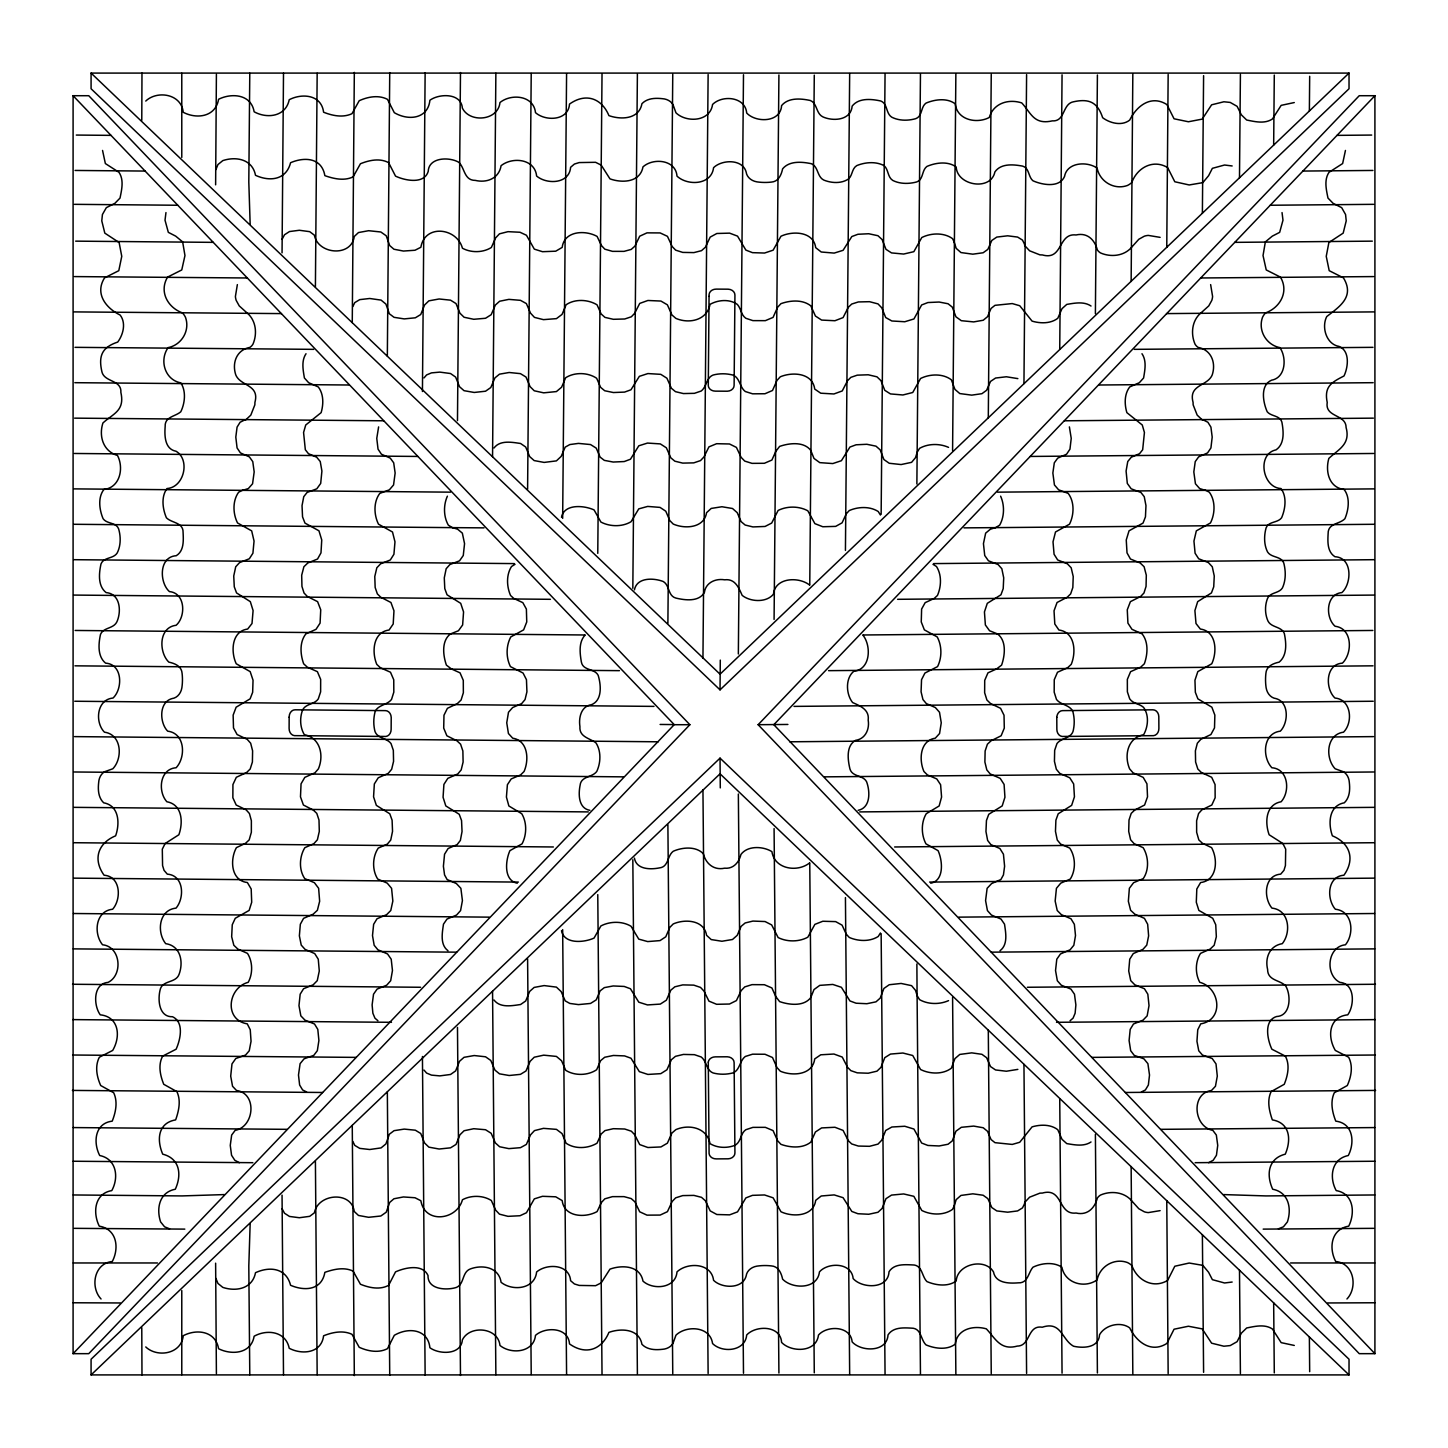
<?xml version="1.0" encoding="UTF-8"?>
<svg xmlns="http://www.w3.org/2000/svg" width="1448" height="1448" viewBox="0 0 1448 1448"><rect width="100%" height="100%" fill="white"/><g stroke="black" fill="none" stroke-linecap="round" stroke-linejoin="round"><path stroke-width="1.5" d="M141.777 120.311L141.976 73.106M315.411 286.849L317.166 73.269M387.34 356.099L389.729 72.617M457.478 420.608L460.482 72.545M988.296 417.766L991.246 74.391M1059.737 348.896L1062.054 74.825M215.625 184.819L216.404 74.337M352.262 322.56L354.326 72.4M492.555 456.699L495.868 73.251M916.874 483.994L920.457 73.975M952.585 450.491L955.861 74.174M1023.953 383.63L1026.596 74.626M1166.762 247.409L1168.156 74.463M249.78 73.215L248.803 182.014L250.16 224.44M282.052 252.839L283.5 73.215M425.133 72.816L422.436 391.485M527.597 489.207L531.217 73.486M562.657 518.384L566.584 73.685M597.771 553.371L602.024 73.902M632.83 588.304L637.391 74.12M667.89 623.237L672.759 74.337M702.95 658.225L708.126 74.536M720.289 660.107L720.036 689.863L1349.029 88.762L1349.029 73.088L91.079 73.088L91.079 88.762L720.036 689.863M738.353 653.971L743.494 74.753M774.083 619.418L778.915 74.97M809.758 584.901L814.283 75.169M845.433 550.403L849.668 73.558M881.144 514.312L885.054 73.758M1097.403 75.025L1095.394 313.637M1131.141 281.455L1132.825 74.246M1202.383 213.236L1203.596 75.676M1239.488 177.76L1240.411 74.445M1273.661 145.108L1274.294 75.097M1309.372 110.989L1309.68 76.31M250.16 1223.56L248.803 1265.986L249.78 1374.785M1345.445 150.447L1342.64 163.552L1329.011 172.312C1323.87 179.986 1326.314 189.724 1327.979 198.068L1333.155 203.372L1341.663 207.643L1345.572 214.521L1346.224 220.856L1343.183 233.128L1328.884 242.522L1326.241 256.332L1329.21 270.686L1343.454 277.871C1354.948 296.822 1339.545 306.65 1326.766 316.533C1321.318 326.977 1326.205 344.28 1339.02 346.398C1350.17 350.832 1348.215 367.231 1343.997 375.973C1331.707 382.308 1323.906 386.326 1327.219 402.49C1324.811 417.676 1346.025 413.983 1346.079 427.432C1350.767 444.464 1338.314 449.423 1328.848 458.401C1325.155 471.197 1328.848 487.614 1344.106 489.478C1350.351 497.551 1348.631 509.859 1344.902 518.71C1339.599 524.339 1327.907 523.126 1328.124 533.588C1327.671 541.679 1327.164 551.797 1334.947 556.72C1352.776 557.589 1351.799 583.725 1341.88 592.594C1325.771 594.06 1325.155 617.626 1335.092 626.26C1352.758 628.378 1352.559 653.446 1342.405 663.148C1325.246 664.161 1325.083 688.868 1334.984 698.045C1351.418 699.493 1353.283 722.462 1343.527 732.181C1326.097 734.534 1325.137 758.426 1335.183 768.779L1343.491 771.784A12.887 10.607 -90 0 1 1349.047 780.255C1350.133 787.965 1350.369 796.979 1344.305 802.807C1328.667 805.649 1328.051 823.659 1332.377 835.822C1349.663 842.953 1355.581 858.881 1343.925 875.226C1327.092 876.384 1326.477 899.226 1335.364 909.235C1352.722 911.009 1354.622 933.634 1345.445 944.784C1327.183 946.612 1324.83 975.029 1339.907 982.378C1355.147 983.554 1354.586 1005.473 1347.744 1014.831C1329.554 1016.659 1326.694 1035.664 1335.309 1050.434L1348.649 1057.239C1353.283 1066.144 1351.237 1076.769 1347.292 1085.529L1334.314 1092.751C1330.06 1101.819 1332.25 1112.227 1335.78 1121.15C1353.355 1123.25 1354.984 1142.617 1348.287 1155.522C1331.382 1158.907 1328.974 1177.514 1336.214 1190.6C1353.808 1193.55 1355.292 1213.008 1348.722 1226.166C1331.092 1229.081 1328.576 1247.941 1335.708 1261.498C1354.314 1263.362 1357.826 1287.634 1346.948 1298.983M165.959 212.585L165.018 220.187L168.33 232.35L175.679 236.133L182.647 241.888L184.964 255.554L181.76 269.943L167.552 277.111C158.846 291.79 167.859 307.591 182.43 312.895A16.978 13.973 90 0 1 185.489 317.347C190.249 330.542 181.652 344.95 168.113 347.629C159.153 360.262 164.782 379.865 180.819 382.869C186.285 391.159 184.964 403.214 180.783 411.775C175.298 416.626 164.601 416.626 165.162 426.545C164.439 435.685 164.674 449.133 176.023 451.233C190.358 459.523 184.294 487.379 167.009 488.537C160.945 496.718 162.61 508.936 166.411 517.787C171.805 523.253 183.444 522.203 183.1 532.665C183.462 540.719 184.113 550.91 176.222 555.724C158.683 556.774 159.316 582.784 169.452 591.599C185.561 593.065 185.977 616.685 176.113 625.283C158.411 627.328 158.755 652.487 168.855 662.134C174.937 663.437 181.633 666.225 182.104 673.411A46.173 37.992 90 0 1 181.869 687.818A13.503 11.113 90 0 1 172.041 698.588C158.683 702.171 159.515 722.968 167.697 731.168C185.362 733.322 185.923 757.413 176.113 767.748C159.515 768.96 157.633 791.604 166.882 801.758C182.52 804.599 183.244 822.573 178.864 834.754L165.126 843.532L162.303 849.161L162.574 865.542L164.04 870.32L167.298 874.139C184.095 875.388 184.674 897.995 176.023 908.131C158.647 909.905 156.601 932.367 165.706 943.662C180.674 945.797 183.643 961.961 179.1 974.251C175.787 983.59 162.031 979.753 160.04 990.233C157.651 1000.206 159.027 1017.166 172.511 1016.731C184.475 1022.197 180.312 1039.936 176.113 1049.221L162.647 1056.117C157.904 1064.95 160.185 1075.484 163.751 1084.299L176.873 1091.611C181.181 1100.625 178.774 1110.924 175.661 1119.883C157.742 1122.978 156.637 1139.956 162.719 1154.165C179.968 1158.527 181.923 1174.817 175.298 1189.242C159.244 1192.265 156.149 1208.591 160.619 1221.931L164.565 1226.8L169.597 1228.827M561.498 517.262C564.286 503.47 584.286 505.424 594.078 509.931L600.902 522.058C609.934 526.801 622.206 527.054 631.038 521.732L638.767 508.863L647.69 506.42L660.016 507.397L665.79 511.216L669.809 520.592L673.23 524.049C684.958 529.244 704.199 528.067 706.552 512.701L711.203 508.429L721.937 506.746L732.507 508.501L737.195 512.646L741.141 521.66L745.177 525.045L752.942 526.927L765.069 526.457L771.675 523.072L778.137 510.438C787.151 505.931 798.898 505.986 807.803 510.782L814.88 523.633L822.808 526.746L835.677 526.384L842.084 522.837L846.266 513.823L849.27 510.547C858.212 506.655 869.777 506.13 878.212 511.506L880.438 515.036M917.091 452.572L915.516 457.64L911.588 462.346L901.109 464.555L889.235 463.269L883.914 459.541L880.185 449.876L875.986 446.165L866.863 444.283L856.094 444.789L849.94 447.052L841.415 460.699L832.817 463.559L819.785 462.636L813.993 458.437L810.952 450.835M282.052 239.354L284.496 234.775L289.491 231.553L299.338 230.268L309.691 231.662L314.379 235.173C317.999 254.558 351.466 257.31 354.253 236.513L358.471 232.549L368.625 230.703L380.824 231.988L386.218 235.789L389.693 245.563L393.947 249.237L403.431 251.047L414.997 250.251L420.879 247.264C424.789 223.788 456.935 227.716 462.437 248.223C471.107 252.948 482.962 252.803 491.343 247.499L495.65 237.87L499.469 233.834L508.013 231.662L519.995 232.259L526.457 235.264L534.312 249.128L542.493 251.699L555.724 251.192L562.204 247.391C564.123 230.847 585.155 229.761 597.101 236.422L601.427 245.508L604.812 249.165L612.468 251.355L624.034 251.373L631.219 249.418L634.876 246.178L639.708 236.205L646.985 232.857L660.161 232.929L667.438 236.332L672.198 246.558L675.673 250.16L682.732 252.404L693.9 252.604L701.502 250.667L705.393 247.228L710.19 237.11L716.832 233.49L729.629 233.146L737.539 236.133L745.883 250.106L752.471 252.658L764.544 253.038L773.123 250.178L780.979 236.241C792.834 230.63 813.577 231.445 815.695 247.662L821.233 252.006L834.175 253.092L843.08 250.323L851.822 236.549L857.94 234.268L868.728 233.743L877.959 235.716L882.104 239.553L885.977 249.328L891.516 252.911L903.661 254.052L913.851 251.681L921.779 237.544C931.01 232.857 943.951 232.404 952.531 238.648L954.359 242.305M775.567 451.921L771.893 460.048L764.381 463.288L752.001 463.36L744.743 461.098L741.159 457.387L736.417 447.414L729.502 443.975L716.615 443.703L708.941 446.871L703.927 456.971L700.524 460.591L693.755 462.871L682.714 463.107L674.84 461.188L670.804 457.803L666.37 447.812L660.324 443.903L647.473 443.07L638.803 445.803L630.459 459.233L624.215 461.55L613.192 462.039L604.323 460.373L600.142 457.134L596.214 448.12L590.531 444.554L578.476 443.396L569.842 444.554L565.209 447.124L561.172 456.392L556.412 460.88L544.122 462.419L534.149 460.573L529.678 456.591L525.696 447.016L520.592 443.486C511.94 442.255 500.067 439.848 494.021 447.993M378.616 426.889L376.77 438.364L378.037 449.151L381.421 454.201L390.29 458.147L393.693 462.817L395.141 473.025L393.566 484.953L389.385 489.804L379.81 493.388C373.349 501.877 373.874 514.909 378.489 524.176L392.498 531.995L394.978 541.842L393.928 554.258L390.327 559.96L380.643 563.797L376.824 567.779L374.779 576.539L375.159 587.49L377.349 593.879L380.679 597.173L390.942 602.495L393.965 610.803L393.204 623.998L389.078 630.025C372.824 632.07 371.665 652.197 376.788 664.397L380.372 667.727L390.489 672.234L393.747 679.764L393.82 692.144L391.539 699.402C386.906 705.683 375.647 704.76 374.561 714.099A32.345 26.625 90 0 0 374.543 729.521C375.702 738.516 386.526 737.521 391.032 743.566L393.331 750.317L393.566 761.34L391.666 769.25L388.299 773.322L378.236 777.793L374.344 783.947L373.566 796.834L376.353 805.378L389.784 813.776L392.1 820.183L392.535 831.351L390.743 840.039L387.376 844.075L378.272 848.094C372.317 856.836 372.009 870.121 377.729 879.063L387.231 883.135L391.575 888.33L392.842 901.036L390.779 910.502L386.652 914.647L377.023 918.756L373.638 924.313L372.498 935.571L374.163 945.254L377.892 949.779L387.539 953.96L391.213 959.21L392.462 970.54L390.67 980.73L386.707 985.201L377.095 989.093L373.53 994.197L372.118 1004.912L372.878 1013.238L374.942 1018.161L377.928 1020.731M634.423 589.879C636.921 577.137 653.645 577.861 663.112 581.462C669.809 585.082 667.691 595.725 675.745 598.042C684.904 600.232 698.932 602.151 704.398 592.413C705.755 582.639 715.475 578.259 724.615 579.815C735.15 578.422 738.77 587.779 742.172 595.381C750.426 602.006 766.517 602.857 773.467 594.133C775.241 577.299 798.862 576.521 809.577 585.046M954.359 1205.442L956.187 1199.65L960.965 1195.433L972.821 1193.822L983.12 1195.234L987.844 1198.618L991.826 1207.56L996.803 1210.926L1007.645 1212.193L1017.618 1210.926L1022.487 1207.904L1024.478 1203.903M237.363 284.604L235.409 296.46A13.611 11.204 90 0 0 236.223 300.442L239.246 305.908L245.888 311.899A33.268 27.367 90 0 1 247.355 313.166C256.151 320.75 257.382 333.873 253.002 344.063A10.625 8.742 90 0 1 249.834 347.411C237.056 349.746 231.734 362.29 235.734 374.779C240.368 386.399 259.826 384.317 254.92 402.417A57.902 47.657 90 0 1 254.848 404.843L250.812 415.123L245.888 419.757A14.263 11.729 90 0 1 244.766 420.228M215.915 169.597L217.942 164.565L222.793 160.619C236.151 156.149 252.459 159.244 255.5 175.298C269.925 181.923 286.215 179.968 290.577 162.719C304.768 156.637 321.764 157.742 324.859 175.661C333.818 178.774 344.117 181.181 353.113 176.873L360.443 163.751C369.258 160.185 379.774 157.904 388.607 162.647L395.521 176.113C404.698 180.511 424.282 184.656 428.228 171.353C428.807 157.108 449.532 156.71 458.926 162.375C464.917 168.221 464.012 180.457 475.342 180.403C487.053 183.172 498.999 178.339 501.08 165.706C512.375 156.601 534.837 158.647 536.611 176.023C546.747 184.674 569.354 184.095 570.602 167.298L574.422 164.04L579.2 162.574L595.581 162.303L601.21 165.126L609.97 178.864C622.169 183.244 640.143 182.52 642.984 166.882C653.12 157.633 675.764 159.515 676.994 176.113C687.329 185.923 711.402 185.362 713.574 167.697C721.774 159.515 742.571 158.701 746.154 172.041A13.503 11.113 0 0 0 756.924 181.869A46.173 37.992 0 0 0 771.313 182.104C778.517 181.633 781.305 174.937 782.608 168.855C789.359 160.601 801.921 161.742 811.332 163.696C818.5 166.611 816.907 176.692 823.803 180.077C831.586 183.226 841.596 183.824 848.727 178.81C852.619 175.099 851.804 168.62 856.745 165.615C865.18 162.14 876.058 161.217 884.239 165.742C888.601 169.76 887.461 176.982 892.746 180.421C900.041 184.113 908.91 184.023 916.674 181.959C923.679 179.534 921.525 170.375 926.955 166.411C935.806 162.61 948.024 160.945 956.205 167.009C957.092 185.742 990.866 191.299 994.866 172.004C1000.858 163.153 1013.437 164.42 1022.65 166.122C1029.492 168.149 1028.116 176.783 1032.967 180.783C1042.089 184.855 1059.465 188.222 1064.533 176.457C1067.085 162.085 1087.249 161.162 1097.113 168.113C1099.792 181.652 1114.2 190.249 1127.395 185.489A16.978 13.973 0 0 0 1131.847 182.43C1137.151 167.859 1152.952 158.846 1167.613 167.552L1174.799 181.76L1189.188 184.964L1202.835 182.647L1208.609 175.679L1212.374 168.33L1224.555 165.018L1232.158 165.959M775.567 451.704L779.621 446.4C789.341 443.016 804.147 441.26 810.952 450.672M810.952 997.165L813.993 989.563L819.785 985.364L832.817 984.441L841.415 987.301L849.94 1000.948L856.094 1003.211L866.863 1003.717L875.986 1001.835L880.185 998.125L883.914 988.459L889.235 984.73L901.109 983.445L911.588 985.654L915.516 990.36L917.091 995.428L920.457 1374.025M447.378 496.175C443.359 505.135 443.468 516.628 448.355 525.171L452.373 527.633M954.359 1205.695L952.531 1209.351C943.951 1215.596 931.01 1215.144 921.779 1210.456L913.851 1196.32L903.661 1193.948L891.516 1195.089L885.977 1198.673L882.104 1208.447L877.959 1212.284L868.728 1214.257L857.94 1213.732L851.822 1211.451L843.08 1197.677L834.175 1194.908L821.233 1195.994L815.695 1200.338C813.577 1216.555 792.834 1217.37 780.979 1211.759L773.123 1197.822L764.544 1194.962L752.471 1195.342L745.883 1197.894L737.539 1211.867L729.629 1214.854L716.832 1214.51L710.19 1210.89L705.393 1200.772L701.502 1197.333L693.9 1195.396L682.732 1195.595L675.673 1197.84L672.198 1201.442L667.438 1211.668L660.161 1215.071L646.985 1215.144L639.708 1211.795L634.876 1201.822L631.219 1198.582L624.034 1196.627L612.468 1196.645L604.812 1198.835L601.427 1202.492L597.101 1211.578C585.155 1218.239 564.123 1217.153 562.204 1200.609L555.724 1196.808L542.493 1196.301L534.312 1198.872L526.457 1212.736L519.995 1215.741L508.013 1216.338L499.469 1214.166L495.65 1210.13L491.343 1200.501C482.962 1195.197 471.107 1195.053 462.437 1199.777C456.935 1220.284 424.789 1224.212 420.879 1200.736L414.997 1197.749L403.431 1196.953L393.947 1198.763L389.693 1202.437L386.218 1212.211L380.824 1216.012L368.625 1217.297L358.471 1215.451L354.253 1211.487C351.466 1190.69 317.999 1193.442 314.379 1212.827L309.691 1216.338L299.338 1217.732L289.491 1216.447L284.496 1213.225L282.052 1208.646M352.787 306.614L354.796 302.596L359.738 299.627L369.711 298.487L381.077 300.098L385.91 304.08L389.367 313.782L394.055 317.329L404.245 318.904L415.341 317.8L420.734 314.524L424.59 304.985L428.88 300.84L439.124 298.976L450.545 300.17L456.011 303.573L459.939 313.184L464.084 317.257L473.749 319.284L485.514 318.27L491.162 314.723L495.361 305.057L499.632 301.238L508.863 299.374L520.484 300.333L526.366 303.573L530.547 313.148L534.457 317.384L543.471 319.646L556.448 318.632L562.041 314.415L566.114 304.768C574.892 298.704 588.123 299.338 597.047 304.84L601.137 313.945L604.956 317.384L613.337 319.302L624.703 318.994L631.346 316.786L634.64 313.329L639.726 303.41L647.908 300.478L660.921 301.057L667.383 304.822L671.926 314.94L675.854 318.379C689.375 324.171 707.04 320.207 710.045 304.352C718.136 299.808 729.557 298.795 737.376 304.442C741.086 308.569 740.996 314.922 745.811 318.27L752.906 320.623L765.34 320.66L773.069 317.402L777.612 307.248L780.943 303.664C790.373 300.279 802.608 299.338 810.844 305.89L815.423 316.026L821.613 320.08L834.917 320.732L843.08 317.601L848.293 307.32L851.732 304.044L858.338 301.944L869.524 301.691L878.013 303.899L881.778 307.845L885.705 317.546L891.859 320.985L904.765 321.746L913.941 318.958L921.652 304.967L927.896 302.542L939.119 302.035L948.06 303.754L952.277 307.103L955.933 316.804L961.327 320.696L973.671 321.909L983.228 320.243L987.518 316.696L991.065 308.442L994.993 305.329L1012.243 303.573L1019.736 305.727L1032.08 321.13C1040.46 323.592 1050.615 323.791 1057.782 318.288L1062.017 308.659L1066.76 304.406C1074.669 303.103 1083.864 301.184 1091.014 306.017M917.109 452.373L919.571 448.355C928.114 443.468 939.589 443.359 948.549 447.378M306.017 353.728C301.184 360.878 303.103 370.073 304.406 377.982L308.659 382.706L318.288 386.96C323.791 394.127 323.592 404.282 321.13 412.644L305.727 425.006L303.573 432.5L305.329 449.749L308.442 453.677L316.696 457.224L320.243 461.514L321.909 471.053L320.696 483.415L316.804 488.809L307.103 492.447L303.754 496.682L302.035 505.624L302.542 516.846L304.967 523.09L318.958 530.801L321.746 539.977L320.985 552.865L317.546 559.019L307.845 562.964L303.899 566.729L301.691 575.218L301.944 586.404L304.044 593.01L307.32 596.449L317.601 601.662L320.732 609.807L320.08 623.129L316.026 629.319L305.89 633.88C299.338 642.134 300.279 654.369 303.664 663.799L307.248 667.13L317.402 671.673L320.66 679.402L320.623 691.836L318.27 698.932C314.343 704.669 305.438 703.565 302.487 710.262C299.646 718.172 299.989 727.403 304.352 734.697C320.207 737.702 324.171 755.349 318.379 768.888L314.94 772.816L304.822 777.359L301.057 783.821L300.478 796.834L303.41 805.016L313.329 810.102L316.786 813.378L318.994 820.021L319.302 831.405L317.384 839.786L313.945 843.605L304.84 847.695C299.338 856.619 298.704 869.85 304.768 878.628L314.415 882.701L318.632 888.294L319.646 901.271L317.384 910.285L313.148 914.195L303.573 918.358L300.333 924.258L299.374 935.861L301.238 945.11L305.057 949.363L314.723 953.58L318.27 959.228L319.284 970.993L317.257 980.658L313.184 984.803L303.573 988.731L300.17 994.197L298.976 1005.618L300.84 1015.863L304.985 1020.152L314.524 1024.007L317.8 1029.383L318.904 1040.497L317.329 1050.687L313.782 1055.357L304.08 1058.832L300.098 1063.665L298.487 1075.031L299.627 1085.005L302.596 1089.946L306.614 1091.955M880.438 932.965L878.212 936.494C869.777 941.87 858.212 941.345 849.27 937.453L846.266 934.177L842.084 925.163L835.677 921.616L822.808 921.254L814.88 924.367L807.803 937.218C798.898 942.015 787.151 942.069 778.137 937.562L771.675 924.928L765.069 921.543L752.942 921.073L745.177 922.955L741.141 926.34L737.195 935.354L732.507 939.499L721.937 941.254L711.203 939.571L706.552 935.299C704.199 919.933 684.958 918.756 673.23 923.951L669.809 927.408L665.79 936.784L660.016 940.603L647.69 941.58L638.767 939.137L631.038 926.268C622.206 920.946 609.934 921.2 600.902 925.942L594.078 938.069C584.286 942.576 564.286 944.53 561.498 930.738M810.952 997.328C804.147 1006.74 789.341 1004.984 779.621 1001.6L775.567 996.296M424.011 377.928L426.581 374.942L431.486 372.878L439.83 372.118L450.545 373.53L455.631 377.095L459.523 386.707L464.012 390.67L474.202 392.462L485.533 391.213L490.781 387.539L494.945 377.892L499.488 374.163L509.171 372.498L520.429 373.638L525.986 377.023L530.095 386.652L534.24 390.779L543.688 392.842L556.412 391.575L561.589 387.231L565.679 377.729C574.621 372.009 587.906 372.317 596.648 378.272L600.649 387.376L604.703 390.743L613.373 392.535L624.559 392.1L630.966 389.784L639.346 376.353L647.908 373.566L660.795 374.344L666.931 378.236L671.419 388.299L675.474 391.666L683.402 393.566L694.425 393.331L701.176 391.032C707.221 386.526 706.226 375.702 715.221 374.543A32.345 26.625 0 0 1 730.643 374.561C739.964 375.647 739.041 386.906 745.34 391.539L752.598 393.82L764.978 393.747L772.508 390.489L777.015 380.372L780.327 376.788C792.545 371.665 812.654 372.824 814.717 389.078L820.745 393.204L833.939 393.965L842.247 390.942L847.569 380.679L850.863 377.349L857.252 375.159L868.203 374.779L876.963 376.824L880.945 380.643L884.782 390.327L890.484 393.928L902.9 394.978L912.747 392.498L920.566 378.489C929.833 373.874 942.847 373.349 951.354 379.81L954.938 389.385L959.789 393.566L971.717 395.141L981.907 393.693L986.595 390.29L990.541 381.421L995.572 378.037L1006.378 376.77L1017.854 378.616M145.759 101.052C157.108 90.174 181.38 93.686 183.244 112.292C196.801 119.424 215.662 116.908 218.576 99.279C231.716 92.708 251.192 94.192 254.142 111.786C267.228 119.026 285.835 116.618 289.22 99.713C302.125 93.016 321.474 94.645 323.592 112.22C332.515 115.75 342.923 117.94 351.991 113.686L359.213 100.708C367.973 96.763 378.58 94.717 387.485 99.351L394.308 112.691C409.078 121.306 428.083 118.446 429.893 100.256C439.269 93.414 461.188 92.853 462.365 108.093C469.713 123.171 498.112 120.818 499.958 102.555C511.108 93.378 533.733 95.278 535.489 112.636C545.498 121.523 568.358 120.908 569.516 104.075C585.861 92.419 601.789 98.337 608.92 115.623C621.083 119.949 639.093 119.333 641.935 103.695C647.763 97.631 656.777 97.867 664.487 98.953A12.887 10.607 0 0 1 672.958 104.509L675.963 112.817C686.316 122.863 710.208 121.903 712.561 104.473C722.281 94.717 745.249 96.582 746.697 113.016C755.874 122.917 780.581 122.754 781.594 105.595C788.364 97.342 800.943 98.464 810.355 100.509C817.468 103.442 815.894 113.505 822.844 116.854C833.089 121.56 850.971 120.419 852.148 106.12C858.755 97.668 871.424 98.953 880.782 100.998C887.841 103.749 885.687 113.415 891.805 117.216C899.099 120.89 907.986 120.872 915.733 118.664C922.702 116.166 920.494 106.989 926.032 103.098C934.883 99.369 947.191 97.65 955.264 103.894C957.11 120.13 976.766 124.039 989.274 117.487C993.382 103.387 1008.279 98.573 1021.745 102.917C1031.121 113.053 1033.782 125.071 1052.334 120.872C1065.384 121.741 1062.198 103.785 1073.565 101.776C1089.511 98.265 1097.656 102.591 1102.67 117.722C1110.019 123.225 1121.838 126.284 1129.693 120.112C1136.499 106.193 1150.907 94.464 1166.871 104.546L1174.056 118.79L1188.41 121.759L1202.22 119.116L1211.614 104.817L1223.886 101.776L1230.221 102.428L1237.099 106.338L1241.37 114.845L1246.674 120.021C1255.018 121.686 1264.756 124.13 1272.43 118.989L1281.172 105.36L1294.277 102.555M73.088 1353.663L674.189 724.706L689.863 724.706L88.762 95.713L73.088 95.713L73.088 1353.663L88.762 1353.663L689.863 724.706M758.137 724.706L1359.238 95.713L1374.912 95.713L1374.912 1353.663L1359.238 1353.663L758.137 724.706L787.893 724.452M1374.912 95.713L773.811 724.706L1374.912 1353.663M809.577 862.954C797.215 872.71 774.445 869.126 771.929 851.659C763.223 846.193 747.62 845.342 740.942 854.465C739.059 862.212 733.521 869.108 724.615 868.185C713.755 870.574 705.773 863.551 703.348 853.741C695.927 845.994 682.352 847.225 673.284 851.243C667.094 855.75 668.795 866.99 659.365 867.913C650.369 869.705 636.378 869.578 634.423 858.121M585.046 635.147C578.494 642.17 579.87 653.301 581.372 661.971C582.929 670.967 594.603 668.252 598.169 675.329C600.992 684.614 602.603 700.235 591.49 704.687C581.119 706.153 578.548 717.629 579.924 726.516C579.001 737.068 589.644 738.136 595.924 742.824C601.318 751.041 600.811 762.788 596.757 771.458C592.25 777.63 581.01 775.947 580.087 785.377C578.295 794.373 578.422 808.364 589.879 810.319M1349.029 73.088L720.036 674.189L91.079 73.088M720.036 758.137L91.079 1359.238L91.079 1374.912L1349.029 1374.912L1349.029 1359.238L720.036 758.137L720.289 787.893M91.079 1374.912L720.036 773.811L1349.029 1374.912M1000.007 950.721C1008.152 944.675 1005.745 932.784 1004.514 924.15L1000.984 919.046L991.409 915.046L987.427 910.575L985.581 900.62L987.12 888.33L991.609 883.57L1000.876 879.533L1003.446 874.9L1004.604 866.266L1003.446 854.211L999.88 848.51L990.866 844.6L987.626 840.419L985.961 831.532L986.45 820.527L988.767 814.283L1002.197 805.921L1004.93 797.269L1004.098 784.418L1000.188 778.354L990.197 773.938L986.812 769.902L984.893 762.028L985.129 750.987L987.409 744.2L991.029 740.815L1001.129 735.783L1004.297 728.109L1004.025 715.24L1000.586 708.325L990.613 703.583L986.903 699.999L984.64 692.741L984.712 680.361L987.952 672.849L996.079 669.175M1070.072 1020.731L1073.059 1018.161L1075.122 1013.238L1075.882 1004.912L1074.47 994.197L1070.905 989.093L1061.293 985.201L1057.33 980.73L1055.538 970.54L1056.787 959.21L1060.461 953.96L1070.108 949.779L1073.837 945.254L1075.502 935.571L1074.362 924.313L1070.977 918.756L1061.348 914.647L1057.221 910.502L1055.158 901.036L1056.425 888.33L1060.769 883.135L1070.271 879.063C1075.991 870.121 1075.683 856.836 1069.728 848.094L1060.624 844.075L1057.257 840.039L1055.465 831.351L1055.9 820.183L1058.216 813.776L1071.647 805.378L1074.434 796.834L1073.656 783.947L1069.764 777.793L1059.701 773.322L1056.334 769.25L1054.434 761.34L1054.669 750.317L1056.968 743.566C1061.475 737.521 1072.298 738.516 1073.457 729.521A32.345 26.625 -90 0 0 1073.439 714.099C1072.353 704.76 1061.094 705.683 1056.461 699.402L1054.18 692.144L1054.253 679.764L1057.511 672.234L1067.629 667.727L1071.212 664.397C1076.335 652.197 1075.176 632.07 1058.922 630.025L1054.796 623.998L1054.035 610.803L1057.058 602.495L1067.321 597.173L1070.651 593.879L1072.841 587.49L1073.221 576.539L1071.176 567.779L1067.357 563.797L1057.674 559.96L1054.072 554.258L1053.022 541.842L1055.502 531.995L1069.511 524.176C1074.126 514.909 1074.651 501.877 1068.19 493.388L1058.615 489.804L1054.434 484.953L1052.859 473.025L1054.307 462.817L1057.71 458.147L1066.579 454.201L1069.963 449.151L1071.23 438.364L1069.384 426.889M450.672 633.79C441.26 640.595 443.016 655.383 446.4 665.121L451.704 669.157M515.036 564.304L511.506 566.53C506.13 574.947 506.655 586.531 510.547 595.472L513.823 598.458L522.837 602.658L526.384 609.065L526.746 621.934L523.633 629.862L510.782 636.939C505.986 645.844 505.931 657.591 510.438 666.605L523.072 673.049L526.457 679.673L526.927 691.8L525.045 699.565L521.66 703.601L512.646 707.547L508.501 712.235L506.746 722.805L508.429 733.521L512.701 738.19C528.067 740.543 529.244 759.784 524.049 771.513L520.592 774.933L511.216 778.934L507.397 784.726L506.42 797.052L508.863 805.975L521.732 813.704C527.054 822.536 526.801 834.808 522.058 843.84L509.931 850.646C505.424 860.456 503.47 880.456 517.262 883.226M1091.014 1141.983C1083.864 1146.816 1074.669 1144.897 1066.76 1143.594L1062.017 1139.341L1057.782 1129.711C1050.615 1124.209 1040.46 1124.408 1032.08 1126.87L1019.736 1142.273L1012.243 1144.427L994.993 1142.671L991.065 1139.558L987.518 1131.304L983.228 1127.757L973.671 1126.091L961.327 1127.304L955.933 1131.196L952.277 1140.897L948.06 1144.246L939.119 1145.965L927.896 1145.459L921.652 1143.033L913.941 1129.042L904.765 1126.254L891.859 1127.015L885.705 1130.454L881.778 1140.155L878.013 1144.101L869.524 1146.309L858.338 1146.056L851.732 1143.956L848.293 1140.68L843.08 1130.399L834.917 1127.268L821.613 1127.92L815.423 1131.974L810.844 1142.11C802.608 1148.662 790.373 1147.721 780.943 1144.336L777.612 1140.753L773.069 1130.598L765.34 1127.34L752.906 1127.377L745.811 1129.73C740.073 1133.657 741.177 1142.562 734.48 1145.513C726.57 1148.355 717.321 1148.011 710.045 1143.649C707.04 1127.793 689.375 1123.829 675.854 1129.621L671.926 1133.06L667.383 1143.178L660.921 1146.943L647.908 1147.522L639.726 1144.59L634.64 1134.671L631.346 1131.214L624.703 1129.006L613.337 1128.698L604.956 1130.617L601.137 1134.055L597.047 1143.16C588.123 1148.662 574.892 1149.296 566.114 1143.232L562.041 1133.585L556.448 1129.368L543.471 1128.354L534.457 1130.617L530.547 1134.852L526.366 1144.427L520.484 1147.667L508.863 1148.626L499.632 1146.762L495.361 1142.943L491.162 1133.277L485.514 1129.73L473.749 1128.716L464.084 1130.743L459.939 1134.816L456.011 1144.427L450.545 1147.83L439.124 1149.024L428.88 1147.16L424.59 1143.015L420.734 1133.476L415.341 1130.2L404.245 1129.096L394.055 1130.671L389.367 1134.218L385.91 1143.92L381.077 1147.902L369.711 1149.513L359.738 1148.373L354.796 1145.404L352.787 1141.386M995.627 527.633L999.645 525.171C1004.532 516.628 1004.64 505.135 1000.622 496.175M1141.386 1091.955L1145.404 1089.946L1148.373 1085.005L1149.513 1075.031L1147.902 1063.665L1143.92 1058.832L1134.218 1055.357L1130.671 1050.687L1129.096 1040.497L1130.2 1029.383L1133.476 1024.007L1143.015 1020.152L1147.16 1015.863L1149.024 1005.618L1147.83 994.197L1144.427 988.731L1134.816 984.803L1130.743 980.658L1128.716 970.993L1129.73 959.228L1133.277 953.58L1142.943 949.363L1146.762 945.11L1148.626 935.861L1147.667 924.258L1144.427 918.358L1134.852 914.195L1130.617 910.285L1128.354 901.271L1129.368 888.294L1133.585 882.701L1143.232 878.628C1149.296 869.85 1148.662 856.619 1143.16 847.695L1134.055 843.605L1130.617 839.786L1128.698 831.405L1129.006 820.021L1131.214 813.378L1134.671 810.102L1144.59 805.016L1147.522 796.834L1146.943 783.821L1143.178 777.359L1133.06 772.816L1129.621 768.888C1123.829 755.349 1127.793 737.702 1143.649 734.697C1148.192 726.606 1149.205 715.185 1143.558 707.366C1139.431 703.656 1133.078 703.746 1129.73 698.932L1127.377 691.836L1127.34 679.402L1130.598 671.673L1140.753 667.13L1144.336 663.799C1147.721 654.369 1148.662 642.134 1142.11 633.88L1131.974 629.319L1127.92 623.129L1127.268 609.807L1130.399 601.662L1140.68 596.449L1143.956 593.01L1146.056 586.404L1146.309 575.218L1144.101 566.729L1140.155 562.964L1130.454 559.019L1127.015 552.865L1126.254 539.977L1129.042 530.801L1143.033 523.09L1145.459 516.846L1145.965 505.624L1144.246 496.682L1140.897 492.447L1131.196 488.809L1127.304 483.415L1126.091 471.053L1127.757 461.514L1131.304 457.224L1139.558 453.677L1142.671 449.749L1144.427 432.5L1142.273 425.006L1126.87 412.644C1124.408 404.282 1124.209 394.127 1129.711 386.96L1139.341 382.706L1143.594 377.982C1144.897 370.073 1146.816 360.878 1141.983 353.728M244.097 420.246L240.097 422.255L237.074 427.124L235.807 437.097L237.074 447.939L240.44 452.916L249.382 456.898L252.767 461.622L254.178 471.921L252.567 483.777L248.35 488.555L242.558 490.383M242.305 490.365L238.648 492.211C232.404 500.791 232.857 513.714 237.544 522.963L251.681 530.873L254.052 541.081L252.911 553.226L249.328 558.765L239.553 562.62L235.716 566.783L233.743 576.014L234.268 586.784L236.549 592.92L250.323 601.644L253.092 610.567L252.006 623.509L247.662 629.047C231.445 631.165 230.63 651.908 236.241 663.763L250.178 671.619L253.038 680.198L252.658 692.271L250.106 698.859L236.133 707.203L233.146 715.113L233.49 727.91L237.11 734.552L247.228 739.349L250.667 743.24L252.604 750.842L252.404 762.01L250.16 769.051L246.558 772.544L236.332 777.286L232.929 784.563L232.857 797.758L236.205 805.034L246.178 809.866L249.418 813.523L251.373 820.708L251.355 832.274L249.165 839.931L245.508 843.315L236.422 847.623C229.761 859.587 230.847 880.619 247.391 882.538L251.192 889L251.699 902.249L249.128 910.43L235.264 918.285L232.259 924.747L231.662 936.729L233.834 945.273L237.87 949.092L247.499 953.399C252.803 961.762 252.948 973.635 248.223 982.305C227.716 987.808 223.788 1019.953 247.264 1023.845L250.251 1029.745L251.047 1041.293L249.237 1050.795L245.563 1055.049L235.789 1058.524L231.988 1063.918L230.703 1076.117L232.549 1086.272L236.513 1090.489C257.31 1093.276 254.558 1126.743 235.173 1130.363L231.662 1135.051L230.268 1145.404L231.553 1155.251L234.775 1160.246L239.354 1162.69M948.549 1000.622C939.589 1004.64 928.114 1004.532 919.571 999.645L917.109 995.627M450.835 633.79L458.437 630.749L462.636 624.957L463.559 611.925L460.699 603.327L447.052 594.802L444.789 588.648L444.283 577.879L446.165 568.738L449.876 564.557L459.541 560.81L463.269 555.507L464.555 543.634L462.346 533.136L457.64 529.226L452.572 527.633L73.975 524.285M996.296 669.157L1001.6 665.121C1004.984 655.383 1006.74 640.595 997.328 633.79M1278.403 1228.827L1283.435 1226.8L1287.381 1221.931C1291.851 1208.591 1288.756 1192.265 1272.701 1189.242C1266.077 1174.817 1268.032 1158.527 1285.281 1154.165C1291.363 1139.956 1290.259 1122.978 1272.34 1119.883C1269.226 1110.924 1266.819 1100.625 1271.127 1091.611L1284.249 1084.299C1287.815 1075.484 1290.096 1064.95 1285.353 1056.117L1271.887 1049.221C1267.489 1040.044 1263.344 1020.46 1276.647 1016.514C1290.892 1015.935 1291.29 995.192 1285.625 985.817C1279.779 979.825 1267.543 980.73 1267.597 969.382C1264.828 957.689 1269.661 945.743 1282.295 943.662C1291.399 932.367 1289.354 909.905 1271.977 908.131C1263.326 897.995 1263.905 875.388 1280.702 874.139L1283.96 870.32L1285.426 865.542L1285.697 849.161L1282.874 843.532L1269.136 834.754C1264.756 822.573 1265.48 804.599 1281.118 801.758C1290.367 791.604 1288.485 768.96 1271.887 767.748C1262.077 757.413 1262.638 733.322 1280.303 731.168C1288.485 722.968 1289.299 702.171 1275.96 698.588A13.503 11.113 -90 0 1 1266.131 687.818A46.173 37.992 -90 0 1 1265.896 673.411C1266.367 666.225 1273.063 663.437 1279.145 662.134C1287.399 655.383 1286.258 642.822 1284.304 633.409C1281.39 626.242 1271.308 627.835 1267.923 620.939C1264.9 614.006 1264.756 605.771 1267.416 598.712C1270.005 592.033 1278.801 593.698 1282.385 587.997C1285.969 580.304 1285.878 571.109 1283.761 563C1281.082 555.905 1271.453 558.005 1267.579 551.996C1263.887 544.701 1263.977 535.832 1266.041 528.067C1268.466 521.045 1277.625 523.199 1281.589 517.787C1285.39 508.936 1287.055 496.718 1280.991 488.537C1262.258 487.65 1256.701 453.876 1275.996 449.876C1284.847 443.884 1283.58 431.305 1281.878 422.092C1279.851 415.25 1271.217 416.626 1267.217 411.775C1263.145 402.653 1259.778 385.277 1271.543 380.209C1285.915 377.638 1286.838 357.493 1279.887 347.629C1266.348 344.95 1257.751 330.542 1262.511 317.347A16.978 13.973 -90 0 1 1265.57 312.895C1280.141 307.591 1289.154 291.79 1280.448 277.111L1266.24 269.943L1263.036 255.554L1265.353 241.888L1272.321 236.133L1279.67 232.35L1282.982 220.187L1282.041 212.585M1160.12 1210.637L1148.282 1212.591A13.611 11.204 0 0 1 1144.282 1211.777L1138.834 1208.754L1132.843 1202.111A33.268 27.367 0 0 0 1131.558 1200.645C1123.992 1191.849 1110.851 1190.618 1100.661 1194.998A10.625 8.742 0 0 0 1097.331 1198.166C1094.742 1207.922 1087.629 1215.723 1076.045 1213.026C1057.71 1215.18 1063.23 1187.107 1042.325 1193.08A57.902 47.657 0 0 0 1039.899 1193.152L1029.619 1197.188L1024.985 1202.111A14.263 11.729 0 0 0 1024.496 1203.234M858.121 810.319C870.863 807.821 870.139 791.079 866.538 781.63C862.918 774.933 852.275 777.033 849.958 768.997C847.768 759.838 845.849 745.811 855.587 740.344C865.361 738.987 869.741 729.267 868.185 720.127C869.578 709.592 860.221 705.972 852.619 702.552C845.994 694.316 845.143 678.225 853.868 671.257C870.701 669.483 871.479 645.88 862.954 635.147M1017.854 1069.384L1006.378 1071.23L995.572 1069.963L990.541 1066.579L986.595 1057.71L981.907 1054.307L971.717 1052.859L959.789 1054.434L954.938 1058.615L951.354 1068.19C942.847 1074.651 929.833 1074.126 920.566 1069.511L912.747 1055.502L902.9 1053.022L890.484 1054.072L884.782 1057.674L880.945 1067.357L876.963 1071.176L868.203 1073.221L857.252 1072.841L850.863 1070.651L847.569 1067.321L842.247 1057.058L833.939 1054.035L820.745 1054.796L814.717 1058.922C812.654 1075.176 792.545 1076.335 780.327 1071.212L777.015 1067.629L772.508 1057.511L764.978 1054.253L752.598 1054.18L745.34 1056.461C739.041 1061.094 739.964 1072.353 730.643 1073.439A32.345 26.625 0 0 1 715.221 1073.457C706.226 1072.298 707.221 1061.475 701.176 1056.968L694.425 1054.669L683.402 1054.434L675.474 1056.334L671.419 1059.701L666.931 1069.764L660.795 1073.656L647.908 1074.434L639.346 1071.647L630.966 1058.216L624.559 1055.9L613.373 1055.465L604.703 1057.257L600.649 1060.624L596.648 1069.728C587.906 1075.683 574.621 1075.991 565.679 1070.271L561.589 1060.769L556.412 1056.425L543.688 1055.158L534.24 1057.221L530.095 1061.348L525.986 1070.977L520.429 1074.362L509.171 1075.502L499.488 1073.837L494.945 1070.108L490.781 1060.461L485.533 1056.787L474.202 1055.538L464.012 1057.33L459.523 1061.293L455.631 1070.905L450.545 1074.47L439.83 1075.882L431.486 1075.122L426.581 1073.059L424.011 1070.072M1208.646 1162.69L1213.225 1160.246L1216.447 1155.251L1217.732 1145.404L1216.338 1135.051L1212.827 1130.363C1193.442 1126.743 1190.69 1093.276 1211.487 1090.489L1215.451 1086.272L1217.297 1076.117L1216.012 1063.918L1212.211 1058.524L1202.437 1055.049L1198.763 1050.795L1196.953 1041.293L1197.749 1029.745L1200.736 1023.845C1224.212 1019.953 1220.284 987.808 1199.777 982.305C1195.053 973.635 1195.197 961.762 1200.501 953.399L1210.13 949.092L1214.166 945.273L1216.338 936.729L1215.741 924.747L1212.736 918.285L1198.872 910.43L1196.301 902.249L1196.808 889L1200.609 882.538C1217.153 880.619 1218.239 859.587 1211.578 847.623L1202.492 843.315L1198.835 839.931L1196.645 832.274L1196.627 820.708L1198.582 813.523L1201.822 809.866L1211.795 805.034L1215.144 797.758L1215.071 784.563L1211.668 777.286L1201.442 772.544L1197.84 769.051L1195.595 762.01L1195.396 750.842L1197.333 743.24L1200.772 739.349L1210.89 734.552L1214.51 727.91L1214.854 715.113L1211.867 707.203L1197.894 698.859L1195.342 692.271L1194.962 680.198L1197.822 671.619L1211.759 663.763C1217.37 651.908 1216.555 631.165 1200.338 629.047L1195.994 623.509L1194.908 610.567L1197.677 601.644L1211.451 592.92L1213.732 586.784L1214.257 576.014L1212.284 566.783L1208.447 562.62L1198.673 558.765L1195.089 553.226L1193.948 541.081L1196.32 530.873L1210.456 522.963C1215.144 513.714 1215.596 500.791 1209.351 492.211L1205.695 490.365M1374.025 524.285L995.428 527.633L990.36 529.226L985.654 533.136L983.445 543.634L984.73 555.507L988.459 560.81L998.125 564.557L1001.835 568.738L1003.717 577.879L1003.211 588.648L1000.948 594.802L987.301 603.327L984.441 611.925L985.364 624.957L989.563 630.749L997.165 633.79M930.738 883.226C944.53 880.456 942.576 860.456 938.069 850.646L925.942 843.84C921.2 834.808 920.946 822.536 926.268 813.704L939.137 805.975L941.58 797.052L940.603 784.726L936.784 778.934L927.408 774.933L923.951 771.513C918.756 759.784 919.933 740.543 935.299 738.19L939.571 733.521L941.254 722.805L939.499 712.235L935.354 707.547L926.34 703.601L922.955 699.565L921.073 691.8L921.543 679.673L924.928 673.049L937.562 666.605C942.069 657.591 942.015 645.844 937.218 636.939L924.367 629.862L921.254 621.934L921.616 609.065L925.163 602.658L934.177 598.458L937.453 595.472C941.345 586.531 941.87 574.947 936.494 566.53L932.965 564.304M1232.158 1282.041L1224.555 1282.982L1212.374 1279.67L1208.609 1272.321L1202.835 1265.353L1189.188 1263.036L1174.799 1266.24L1167.613 1280.448C1153.079 1289.064 1137.132 1280.303 1131.956 1265.679A16.978 13.973 0 0 0 1127.395 1262.511C1114.2 1257.751 1099.792 1266.348 1097.113 1279.887C1084.48 1288.847 1064.877 1283.218 1061.873 1267.181C1053.583 1261.715 1041.528 1263.036 1032.967 1267.217C1028.116 1272.701 1028.116 1283.399 1018.197 1282.838C1009.039 1283.562 995.609 1283.326 993.509 1271.977C985.219 1257.642 957.345 1263.706 956.205 1280.991C948.024 1287.055 935.806 1285.39 926.955 1281.589C921.489 1276.195 922.539 1264.556 912.077 1264.9C904.023 1264.538 893.832 1263.887 889.018 1271.778C888.131 1289.553 861.868 1288.557 853.144 1278.548C851.677 1262.439 828.057 1262.023 819.459 1271.887C817.414 1289.589 792.255 1289.245 782.608 1279.145C781.305 1273.063 778.499 1266.367 771.313 1265.896A46.173 37.992 0 0 0 756.924 1266.131A13.503 11.113 0 0 0 746.154 1275.96C742.571 1289.317 721.774 1288.485 713.574 1280.303C711.402 1262.638 687.329 1262.077 676.994 1271.887C675.764 1288.485 653.12 1290.367 642.984 1281.118C640.143 1265.48 622.169 1264.756 609.97 1269.136L601.21 1282.874L595.581 1285.697L579.2 1285.426L574.422 1283.96L570.602 1280.702C569.354 1263.905 546.747 1263.326 536.611 1271.977C534.837 1289.354 512.375 1291.399 501.08 1282.295C498.926 1267.326 482.781 1264.357 470.473 1268.9C461.152 1272.213 464.971 1285.969 454.509 1287.96C444.536 1290.349 427.576 1288.973 428.011 1275.489C422.526 1263.525 404.807 1267.688 395.521 1271.887L388.607 1285.353C379.774 1290.096 369.258 1287.815 360.443 1284.249L353.113 1271.127C344.117 1266.819 333.818 1269.226 324.859 1272.34C321.764 1290.259 304.768 1291.363 290.577 1285.281C286.215 1268.032 269.925 1266.077 255.5 1272.701C252.459 1288.756 236.151 1291.851 222.793 1287.381L217.942 1283.435L215.915 1278.403M224.44 1194.582L182.014 1195.921L73.215 1194.962M1337.011 135.37L1371.69 135.062M1302.892 171.063L1372.903 170.448M1270.24 205.254L1373.555 204.331M1234.764 242.359L1372.324 241.146M1200.591 277.98L1373.537 276.586M1166.545 313.601L1373.754 311.899M1134.363 349.348L1372.976 347.339M1373.175 382.688L1099.104 385.005M1373.374 418.146L1064.37 420.789M1373.609 453.477L1030.234 456.446M997.509 492.157L1373.826 488.881M933.689 563.598L1374.243 559.688M897.597 599.309L1374.442 595.074M863.099 634.984L1372.831 630.459M828.582 670.659L1373.03 665.827M794.029 706.389L1373.247 701.248M789.775 741.792L1373.464 736.616M824.763 776.852L1373.663 771.983M859.696 811.912L1373.88 807.351M894.629 846.971L1374.098 842.718M929.616 882.085L1374.315 878.14M958.793 917.145L1374.514 913.507M1374.749 948.874L991.301 952.169M1375.455 984.26L1027.392 987.265M1056.515 1022.306L1375.184 1019.609M1375.383 1055.013L1091.901 1057.384M1375.6 1090.416L1125.44 1092.48M1374.731 1127.576L1161.151 1129.331M1195.161 1162.69L1374.785 1161.242M1374.785 1194.962L1265.986 1195.921L1223.56 1194.582M964.006 527.868L995.428 527.633M1263.181 1229.117L1373.663 1228.338M1327.689 1302.965L1374.894 1302.766M73.251 1262.964L157.452 1262.964M1290.548 1262.964L1374.749 1262.964M417.766 456.446L74.391 453.477M286.849 1129.331L73.269 1127.576M73.106 1302.766L120.311 1302.965M348.896 385.005L74.825 382.688M420.608 987.265L72.545 984.26M356.099 1057.384L72.617 1055.013M322.56 1092.48L72.4 1090.416M74.337 1228.338L184.819 1229.117M76.31 135.062L110.989 135.37M75.097 170.448L145.108 171.063M74.445 204.331L177.76 205.254M75.676 241.146L213.236 242.359M74.463 276.586L247.409 277.98M74.246 311.899L281.455 313.601M313.637 349.348L75.025 347.339M383.63 420.789L74.626 418.146M450.491 492.157L74.174 488.881M452.572 527.633L483.994 527.868M73.758 559.688L514.312 563.598M73.558 595.074L550.403 599.309M75.169 630.459L584.901 634.984M74.97 665.827L619.418 670.659M74.753 701.248L653.971 706.389M660.107 724.452L674.189 724.579L73.088 95.713M74.536 736.616L658.225 741.792M74.337 771.983L623.237 776.852M74.12 807.351L588.304 811.912M73.902 842.718L553.371 846.971M73.685 878.14L518.384 882.085M73.486 913.507L489.207 917.145M456.699 952.169L73.251 948.874M72.816 1019.609L391.485 1022.306M73.215 1161.242L252.839 1162.69M1294.277 1345.445L1281.172 1342.64L1272.43 1329.011C1264.756 1323.87 1255.018 1326.314 1246.674 1327.979L1241.37 1333.155L1237.099 1341.663L1230.221 1345.572L1223.886 1346.224L1211.614 1343.183L1202.22 1328.884L1188.41 1326.241L1174.056 1329.21L1166.871 1343.454C1150.907 1353.536 1136.499 1341.807 1129.693 1327.888C1120.553 1321.137 1105.023 1324.974 1099.539 1334.766C1098.76 1347.943 1083.321 1348.414 1073.565 1346.224C1061.583 1339.617 1061.493 1320.848 1042.252 1327.219C1027.066 1324.811 1030.759 1346.025 1017.31 1346.079C1000.278 1350.767 995.319 1338.314 986.341 1328.848C973.545 1325.155 957.128 1328.848 955.264 1344.106C947.191 1350.351 934.883 1348.631 926.032 1344.902C920.403 1339.599 921.598 1327.907 911.154 1328.124C903.063 1327.671 892.945 1327.164 888.022 1334.947C886.972 1352.541 861.089 1351.925 852.148 1341.88C850.664 1325.771 827.116 1325.155 818.464 1335.092C816.364 1352.758 791.278 1352.559 781.594 1342.405C780.581 1325.246 755.874 1325.083 746.697 1334.984C745.249 1351.418 722.281 1353.283 712.561 1343.527C710.208 1326.097 686.316 1325.137 675.963 1335.183L672.958 1343.491A12.887 10.607 0 0 1 664.487 1349.047C656.777 1350.133 647.763 1350.369 641.935 1344.305C639.093 1328.667 621.083 1328.051 608.92 1332.377C601.789 1349.663 585.861 1355.581 569.516 1343.925C568.358 1327.092 545.498 1326.477 535.489 1335.364C533.733 1352.722 511.108 1354.622 499.958 1345.445C498.112 1327.183 469.713 1324.83 462.365 1339.907C461.188 1355.147 439.269 1354.586 429.893 1347.744C428.083 1329.554 409.078 1326.694 394.308 1335.309L387.485 1348.649C378.58 1353.283 367.973 1351.237 359.213 1347.292L351.991 1334.314C342.923 1330.06 332.515 1332.25 323.592 1335.78C321.474 1353.355 302.125 1354.984 289.22 1348.287C285.835 1331.382 267.228 1328.974 254.142 1336.214C251.192 1353.808 231.716 1355.292 218.576 1348.722C215.662 1331.092 196.801 1328.576 183.244 1335.708C181.38 1354.314 157.108 1357.826 145.759 1346.948M451.921 669.175L460.048 672.849L463.288 680.361L463.36 692.741L461.098 699.999L457.387 703.583L447.414 708.325L443.975 715.24L443.703 728.109L446.871 735.783L456.971 740.815L460.591 744.2L462.871 750.987L463.107 762.028L461.188 769.902L457.803 773.938L447.812 778.354L443.903 784.418L443.07 797.269L445.803 805.921L459.233 814.283L461.55 820.527L462.039 831.532L460.373 840.419L457.134 844.6L448.12 848.51L444.554 854.211L443.396 866.266L444.554 874.9L447.124 879.533L456.392 883.57L460.88 888.33L462.419 900.62L460.573 910.575L456.591 915.046L447.016 919.046L443.486 924.15C442.255 932.784 439.848 944.675 447.993 950.721M1205.442 490.383L1199.65 488.555L1195.433 483.777L1193.822 471.921L1195.234 461.622L1198.618 456.898L1207.56 452.916L1210.926 447.939L1212.193 437.097L1210.926 427.124L1207.904 422.255L1203.903 420.246M1160.12 237.363L1148.282 235.409A13.611 11.204 0 0 0 1144.282 236.223L1138.834 239.246L1132.843 245.888A33.268 27.367 0 0 1 1131.558 247.355C1123.992 256.151 1110.851 257.382 1100.661 253.002A10.625 8.742 0 0 1 1097.331 249.834C1094.742 240.078 1087.629 232.277 1076.045 234.974C1057.71 232.82 1063.23 260.893 1042.325 254.92A57.902 47.657 0 0 1 1039.899 254.848L1029.619 250.812L1024.985 245.888A14.263 11.729 0 0 1 1024.496 244.766M101.052 1298.983C90.174 1287.634 93.686 1263.362 112.292 1261.498C119.424 1247.941 116.908 1229.081 99.279 1226.166C92.708 1213.008 94.192 1193.55 111.786 1190.6C119.026 1177.514 116.618 1158.907 99.713 1155.522C93.016 1142.617 94.645 1123.25 112.22 1121.15C115.75 1112.227 117.94 1101.819 113.686 1092.751L100.708 1085.529C96.763 1076.769 94.717 1066.144 99.351 1057.239L112.691 1050.434C121.306 1035.664 118.446 1016.659 100.256 1014.831C93.414 1005.473 92.853 983.554 108.093 982.378C123.171 975.029 120.818 946.612 102.555 944.784C93.378 933.634 95.278 911.009 112.636 909.235C121.523 899.226 120.908 876.384 104.075 875.226C92.419 858.881 98.337 842.953 115.623 835.822C119.949 823.659 119.333 805.649 103.695 802.807C97.631 796.979 97.867 787.965 98.953 780.255A12.887 10.607 90 0 1 104.509 771.766L112.817 768.779C122.863 758.426 121.903 734.534 104.473 732.181C94.717 722.462 96.582 699.493 113.016 698.045C122.917 688.868 122.754 664.161 105.595 663.148C97.342 656.378 98.464 643.799 100.509 634.387C103.442 627.274 113.505 628.848 116.854 621.898C121.56 611.653 120.419 593.771 106.12 592.594C97.668 585.988 98.953 573.317 100.998 563.96C103.749 556.901 113.415 559.055 117.216 552.937C120.89 545.625 120.872 536.737 118.664 528.991C116.166 522.04 106.989 524.248 103.098 518.71C99.369 509.859 97.65 497.551 103.894 489.478C120.13 487.632 124.039 467.976 117.487 455.468C103.387 451.36 98.573 436.463 102.917 422.997C113.053 413.621 125.071 410.961 120.872 392.408C121.741 379.358 103.785 382.543 101.776 371.177C98.265 355.231 102.591 347.086 117.722 342.072C123.225 334.705 126.284 322.904 120.112 315.031C106.193 308.243 94.464 293.835 104.546 277.871L118.79 270.686L121.759 256.332L119.116 242.522L104.817 233.128L101.776 220.856L102.428 214.521L106.338 207.643L114.845 203.372L120.021 198.068C121.686 189.724 124.13 179.986 118.989 172.312L105.36 163.552L102.555 150.447M494.021 1000.007C500.067 1008.152 511.94 1005.745 520.592 1004.514L525.696 1000.984L529.678 991.409L534.149 987.427L544.122 985.581L556.412 987.12L561.172 991.609L565.209 1000.876L569.842 1003.446L578.476 1004.604L590.531 1003.446L596.214 999.88L600.142 990.866L604.323 987.626L613.192 985.961L624.215 986.45L630.459 988.767L638.803 1002.197L647.473 1004.93L660.324 1004.098L666.37 1000.188L670.804 990.197L674.84 986.812L682.714 984.893L693.755 985.129L700.524 987.409L703.927 991.029L708.941 1001.129L716.615 1004.297L729.502 1004.025L736.417 1000.586L741.159 990.613L744.743 986.903L752.001 984.64L764.381 984.712L771.893 987.952L775.567 996.079M1024.478 244.097L1022.487 240.097L1017.618 237.074L1007.645 235.807L996.803 237.074L991.826 240.44L987.844 249.382L983.12 252.767L972.821 254.178L960.965 252.567L956.187 248.35L954.359 242.558M1210.637 284.604L1212.591 296.46A13.611 11.204 -90 0 1 1211.777 300.442L1208.754 305.908L1202.111 311.899A33.268 27.367 -90 0 0 1200.645 313.166C1191.849 320.75 1190.618 333.873 1194.998 344.063A10.625 8.742 -90 0 0 1198.166 347.411C1210.944 349.746 1216.266 362.29 1212.266 374.779C1207.632 386.399 1188.175 384.317 1193.08 402.417A57.902 47.657 -90 0 0 1193.152 404.843L1197.188 415.123L1202.111 419.757A14.263 11.729 -90 0 0 1203.234 420.228M1309.372 1337.011L1309.68 1371.69M1273.661 1302.892L1274.294 1372.903M1239.488 1270.24L1240.411 1373.555M1202.383 1234.764L1203.596 1372.324M1097.403 1372.976L1095.394 1134.363M1062.054 1373.175L1059.737 1099.104M1026.596 1373.374L1023.953 1064.37M991.246 1373.609L988.296 1030.234M955.861 1373.826L952.585 997.509M881.144 933.689L885.054 1374.243M845.433 897.597L849.668 1374.442M809.758 863.099L814.283 1372.831M774.083 828.582L778.915 1373.03M738.353 794.029L743.494 1373.247M702.95 789.775L708.126 1373.464M667.89 824.763L672.759 1373.663M632.83 859.696L637.391 1373.88M597.771 894.629L602.024 1374.098M562.657 929.616L566.584 1374.315M527.597 958.793L531.217 1374.514M495.868 1374.749L492.555 991.301M460.482 1375.455L457.478 1027.392M422.436 1056.515L425.133 1375.184M389.729 1375.383L387.34 1091.901M354.326 1375.6L352.262 1125.44M317.166 1374.731L315.411 1161.151M1166.762 1200.591L1168.156 1373.537M1131.141 1166.545L1132.825 1373.754M916.874 964.006L917.091 995.428M282.052 1195.161L283.5 1374.785M215.625 1263.181L216.404 1373.663M141.777 1327.689L141.976 1374.894M181.778 73.251L181.778 157.452M181.778 1290.548L181.778 1374.749M289.166 717.194L289.111 728.525A7.041 5.81 90 0 0 294.433 735.638L385.874 736.453A7.059 5.81 90 0 0 391.141 729.394L391.213 717.375A7.059 5.81 90 0 0 385.385 710.624L295.03 709.81A7.041 5.81 90 0 0 289.184 716.633L289.166 717.194M1056.787 717.375L1056.859 729.394A7.059 5.81 -90 0 0 1062.126 736.453L1153.567 735.656A7.041 5.81 -90 0 0 1158.889 728.525L1158.816 716.633A7.041 5.81 -90 0 0 1152.97 709.81L1062.615 710.624A7.059 5.81 -90 0 0 1056.787 717.375M709.049 296.387L708.289 385.874A7.059 5.81 0 0 0 715.33 391.141L727.367 391.213A7.059 5.81 0 0 0 734.118 385.385L734.932 295.03A7.041 5.81 0 0 0 728.109 289.184L716.199 289.111A7.041 5.81 0 0 0 709.086 294.433L709.049 296.387M708.289 1062.126L709.086 1153.567A7.041 5.81 0 0 0 716.199 1158.889L728.109 1158.816A7.041 5.81 0 0 0 734.932 1152.97L734.118 1062.615A7.059 5.81 0 0 0 727.367 1056.787L715.33 1056.859A7.059 5.81 0 0 0 708.289 1062.126"/></g></svg>
